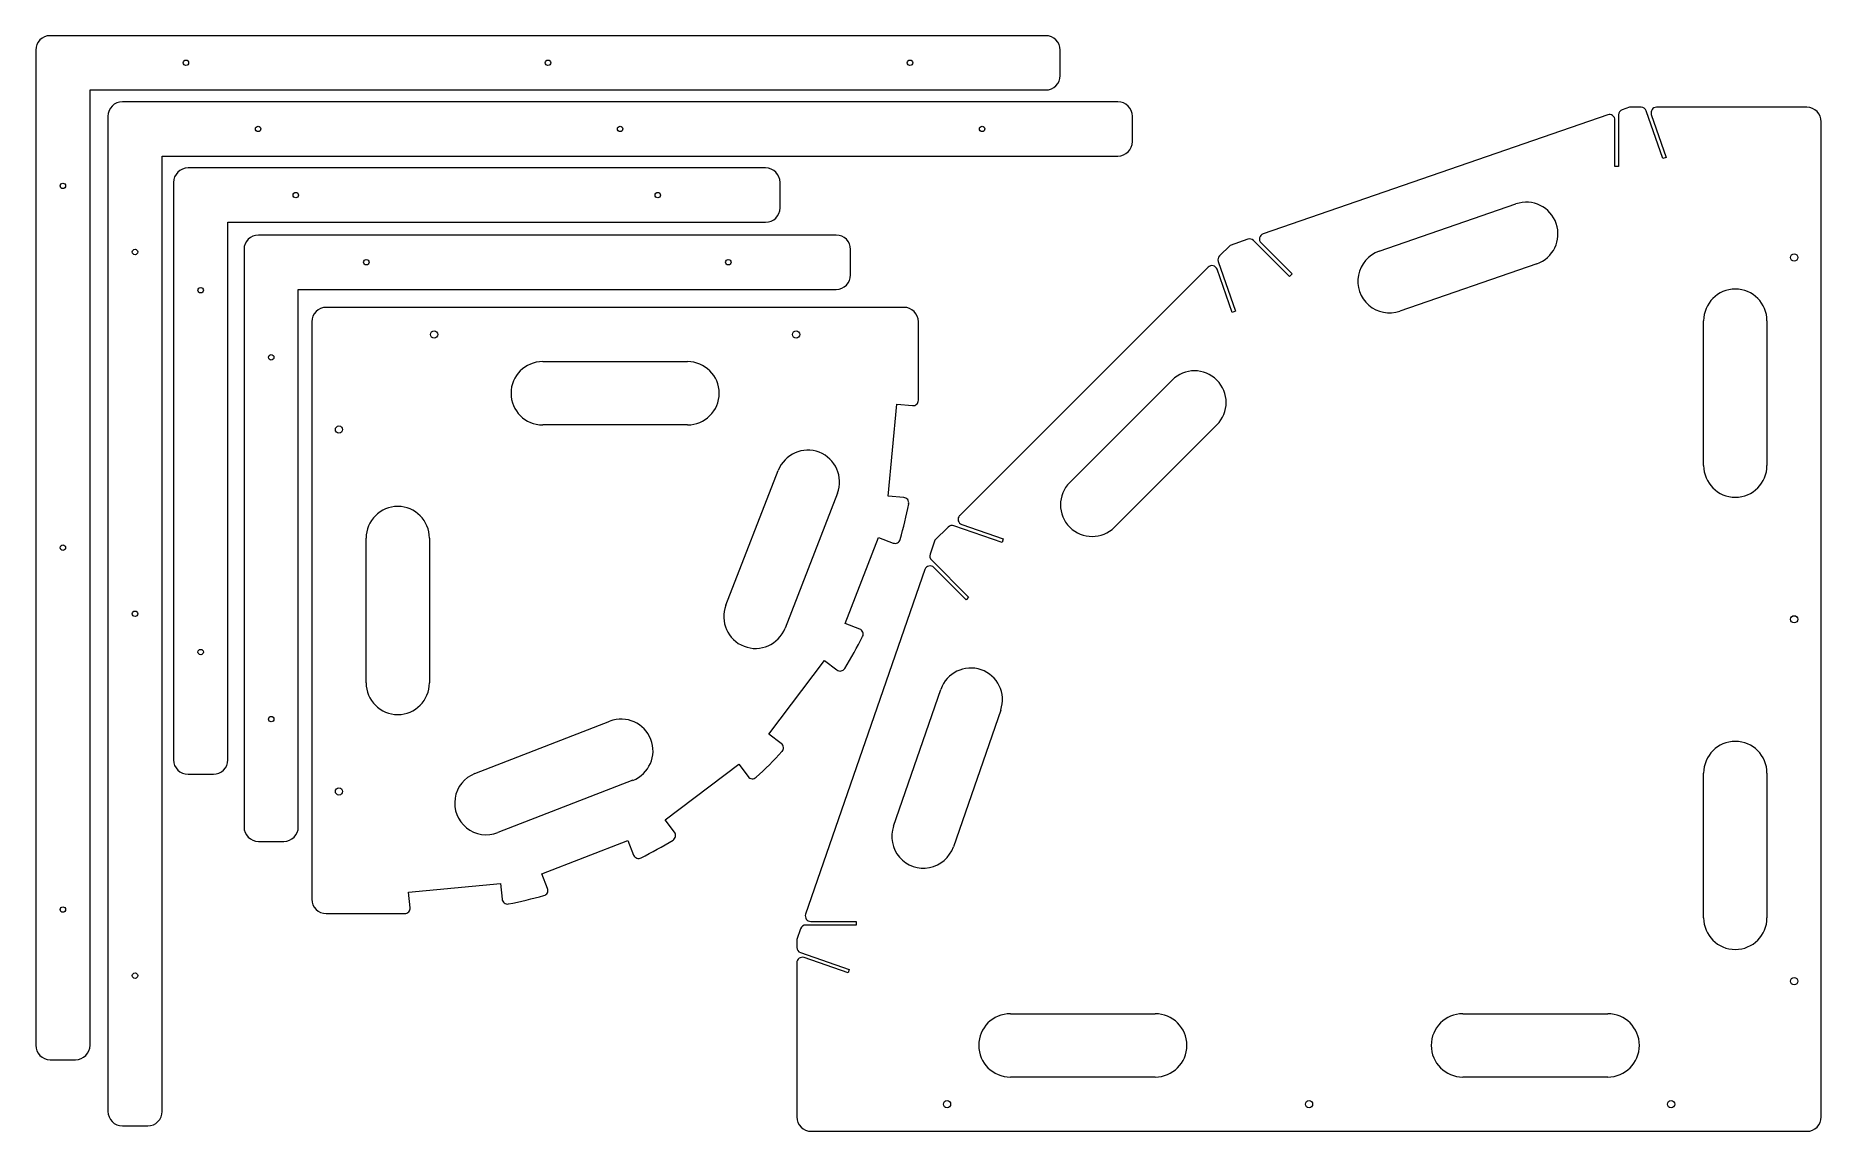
# Model space of a CAD drawing. Header units: millimetres. Extents: x 5 to 991, y 10 to 615.
import ezdxf

# ---------------------------------------------------------------- set-up
doc = ezdxf.new("R2010")
doc.units = ezdxf.units.MM
doc.layers.add('Sichtbar (ISO)', color=1, linetype='Continuous', lineweight=9, true_color=0xff0000)

msp = doc.modelspace()

# ---------------------------------------------------------------- linework, layer by layer
at = {"layer": 'Sichtbar (ISO)'}
for p, q in [((562.98, 615.46), (12.98, 615.46)), ((4.98, 607.46), (4.98, 57.46)), ((570.98, 593.46), (570.98, 607.46)), ((34.98, 57.46), (34.98, 585.46)), ((34.98, 585.46), (562.98, 585.46)), ((602.86, 578.92), (52.86, 578.92)), ((885.53, 575.88), (881.48, 574.48)), ((891.92, 575.88), (885.53, 575.88)), ((903.87, 547.53), (894.76, 573.86)), ((983.46, 575.88), (900.39, 575.88)), ((44.86, 570.92), (44.86, 20.92)), ((610.86, 556.92), (610.86, 570.92)), ((873.48, 571.72), (683.06, 505.86)), ((877.46, 543.09), (877.46, 568.88)), ((879.46, 571.65), (879.46, 543.09)), ((897.55, 571.9), (905.76, 548.19)), ((991.46, 17.88), (991.46, 567.88)), ((74.86, 20.92), (74.86, 548.92)), ((74.86, 548.92), (602.86, 548.92)), ((879.46, 543.09), (877.46, 543.09)), ((905.76, 548.19), (903.87, 547.53)), ((81.12, 534.34), (81.12, 215.23)), ((408.23, 542.34), (89.12, 542.34)), ((416.23, 520.34), (416.23, 534.34)), ((747.17, 496.29), (822.78, 522.44)), ((111.12, 215.23), (111.12, 512.34)), ((111.12, 512.34), (408.23, 512.34)), ((447.18, 505.26), (128.07, 505.26)), ((120.07, 497.26), (120.07, 178.14)), ((455.18, 483.26), (455.18, 497.26)), ((664.82, 499.56), (659.03, 493.77)), ((674.65, 502.96), (664.82, 499.56)), ((697.64, 482.36), (677.75, 502.24)), ((681.92, 500.91), (699.05, 483.77)), ((652.74, 487.48), (515.44, 350.18)), ((665.94, 462.52), (657.7, 486.34)), ((658.32, 490.67), (667.83, 463.17)), ((699.05, 483.77), (697.64, 482.36)), ((834.22, 489.36), (758.61, 463.22)), ((150.07, 178.14), (150.07, 475.26)), ((150.07, 475.26), (447.18, 475.26)), ((484.63, 465.31), (165.52, 465.31)), ((157.52, 457.31), (157.52, 138.2)), ((492.63, 413.98), (492.63, 457.31)), ((667.83, 463.17), (665.94, 462.52)), ((926.46, 377.88), (926.46, 457.88)), ((961.46, 457.88), (961.46, 377.88)), ((285.07, 435.31), (365.07, 435.31)), ((576.23, 368.54), (632.8, 425.11)), ((475.99, 361.02), (480.73, 411.8)), ((480.73, 411.8), (489.35, 411)), ((365.07, 400.31), (285.07, 400.31)), ((657.55, 400.36), (600.98, 343.8)), ((386.32, 300.61), (415.25, 375.2)), ((447.88, 362.54), (418.95, 287.96)), ((484.6, 360.22), (475.99, 361.02)), ((187.52, 257.75), (187.52, 337.75)), ((222.52, 337.75), (222.52, 257.75)), ((452.16, 290.63), (470.6, 338.17)), ((470.6, 338.17), (478.67, 335.05)), ((501.79, 336.53), (499.12, 328.8)), ((509.15, 343.89), (501.79, 336.53)), ((538.83, 335.41), (512.25, 344.6)), ((516.58, 345.22), (539.48, 337.3)), ((539.48, 337.3), (538.83, 335.41)), ((499.83, 325.69), (520.4, 305.12)), ((496.21, 320.39), (430.32, 129.86)), ((518.99, 303.71), (501.16, 321.53)), ((520.4, 305.12), (518.99, 303.71)), ((460.23, 287.5), (452.16, 290.63)), ((409.99, 229.43), (440.73, 270.12)), ((440.73, 270.12), (447.64, 264.91)), ((478.9, 178.57), (505.05, 254.17)), ((538.13, 242.73), (511.98, 167.13)), ((247.63, 207.58), (322.21, 236.51)), ((416.9, 224.21), (409.99, 229.43)), ((89.12, 207.23), (103.12, 207.23)), ((352.7, 182.09), (393.4, 212.83)), ((393.4, 212.83), (398.61, 205.93)), ((926.46, 127.88), (926.46, 207.88)), ((961.46, 207.88), (961.46, 127.88)), ((334.87, 203.88), (260.28, 174.95)), ((357.91, 175.19), (352.7, 182.09)), ((128.07, 170.14), (142.07, 170.14)), ((284.65, 152.22), (332.2, 170.66)), ((332.2, 170.66), (335.32, 162.6)), ((287.77, 144.16), (284.65, 152.22)), ((211.02, 142.1), (261.8, 146.84)), ((211.82, 133.47), (211.02, 142.1)), ((261.8, 146.84), (262.6, 138.22)), ((165.52, 130.2), (208.84, 130.2)), ((427.55, 121.86), (425.46, 115.82)), ((458.25, 123.88), (430.39, 123.88)), ((433.15, 125.88), (458.25, 125.88)), ((458.25, 125.88), (458.25, 123.88)), ((425.46, 115.82), (425.46, 111.54)), ((427.48, 108.7), (454.47, 99.37)), ((425.46, 103.07), (425.46, 17.88)), ((453.81, 97.48), (429.44, 105.91)), ((454.47, 99.37), (453.81, 97.48)), ((543.46, 74.88), (623.46, 74.88)), ((793.46, 74.88), (873.46, 74.88)), ((12.98, 49.46), (26.98, 49.46)), ((623.46, 39.88), (543.46, 39.88)), ((873.46, 39.88), (793.46, 39.88)), ((52.86, 12.92), (66.86, 12.92)), ((433.46, 9.88), (983.46, 9.88))]:
    msp.add_line(p, q, dxfattribs=at)
for centre, radius in [((87.98, 600.46), 1.5), ((287.98, 600.46), 1.5), ((487.98, 600.46), 1.5), ((127.86, 563.92), 1.5), ((327.86, 563.92), 1.5), ((527.86, 563.92), 1.5), ((19.98, 532.46), 1.5), ((148.67, 527.34), 1.5), ((348.67, 527.34), 1.5), ((59.86, 495.92), 1.5), ((976.46, 492.88), 2), ((187.63, 490.26), 1.5), ((387.63, 490.26), 1.5), ((96.12, 474.78), 1.5), ((225.07, 450.31), 2), ((425.07, 450.31), 2), ((135.07, 437.7), 1.5), ((172.52, 397.75), 2), ((19.98, 332.46), 1.5), ((59.86, 295.92), 1.5), ((976.46, 292.88), 2), ((96.12, 274.78), 1.5), ((135.07, 237.7), 1.5), ((172.52, 197.75), 2), ((19.98, 132.46), 1.5), ((59.86, 95.92), 1.5), ((976.46, 92.88), 2), ((508.46, 24.88), 2), ((708.46, 24.88), 2), ((908.46, 24.88), 2)]:
    msp.add_circle(centre, radius, dxfattribs=at)
for centre, radius, start, end in [((12.98, 607.46), 8, 90, 180), ((562.98, 607.46), 8, 0, 90), ((562.98, 593.46), 8, 270, 0), ((52.86, 570.92), 8, 90, 180), ((602.86, 570.92), 8, 0, 90), ((882.46, 571.65), 3, 109.077, 180), ((891.92, 572.88), 3, 19.077, 90), ((900.39, 572.88), 3, 90, 199.077), ((983.46, 567.88), 8, 0, 90), ((874.46, 568.88), 3, 0, 109.077), ((602.86, 556.92), 8, 270, 0), ((89.12, 534.34), 8, 90, 180), ((408.23, 534.34), 8, 0, 90), ((828.5, 505.9), 17.5, 289.077, 109.077), ((408.23, 520.34), 8, 270, 0), ((128.07, 497.26), 8, 90, 180), ((447.18, 497.26), 8, 0, 90), ((675.63, 500.12), 3, 45, 109.077), ((684.04, 503.03), 3, 109.077, 225), ((661.15, 491.65), 3, 135, 199.077), ((752.89, 479.75), 17.5, 109.077, 289.077), ((654.86, 485.36), 3, 19.077, 135), ((447.18, 483.26), 8, 270, 0), ((943.96, 457.88), 17.5, 0, 180), ((165.52, 457.31), 8, 90, 180), ((484.63, 457.31), 8, 0, 90), ((285.07, 417.81), 17.5, 90, 270), ((365.07, 417.81), 17.5, 270, 90), ((645.17, 412.74), 17.5, 315, 135), ((489.63, 413.98), 3, 264.66933, 0), ((431.56, 368.87), 17.5, 338.80133, 158.80133), ((943.96, 377.88), 17.5, 180, 0), ((588.61, 356.17), 17.5, 135, 315), ((205.02, 337.75), 17.5, 0, 180), ((211.52, 411.31), 281.11, 344.6831, 348.78756), ((484.32, 357.23), 3, 348.78756, 84.66933), ((517.56, 348.06), 3, 135, 250.923), ((479.75, 337.84), 3, 248.80133, 344.6831), ((511.27, 341.77), 3, 70.923, 135), ((501.95, 327.82), 3, 160.923, 225), ((499.04, 319.41), 3, 45, 160.923), ((402.63, 294.28), 17.5, 158.80133, 338.80133), ((459.14, 284.7), 3, 332.91956, 68.80133), ((211.52, 411.31), 281.11, 328.8151, 332.91956), ((205.02, 257.75), 17.5, 180, 0), ((449.44, 267.3), 3, 232.93333, 328.8151), ((521.59, 248.45), 17.5, 340.923, 160.923), ((328.54, 220.19), 17.5, 291.19733, 111.19733), ((211.52, 411.31), 281.11, 312.9471, 317.05156), ((415.09, 221.82), 3, 317.05156, 52.93333), ((943.96, 207.88), 17.5, 0, 180), ((89.12, 215.23), 8, 180, 270), ((103.12, 215.23), 8, 270, 0), ((253.95, 191.27), 17.5, 111.19733, 291.19733), ((401, 207.74), 3, 217.06533, 312.9471), ((128.07, 178.14), 8, 180, 270), ((142.07, 178.14), 8, 270, 0), ((495.44, 172.85), 17.5, 160.923, 340.923), ((211.52, 411.31), 281.11, 297.0791, 301.18356), ((355.52, 173.38), 3, 301.18356, 37.06533), ((338.12, 163.68), 3, 201.19733, 297.0791), ((165.52, 138.2), 8, 180, 270), ((265.59, 138.5), 3, 185.32933, 281.2111), ((211.52, 411.31), 281.11, 281.2111, 285.31556), ((284.98, 143.07), 3, 285.31556, 21.19733), ((208.84, 133.2), 3, 270, 5.32933), ((433.15, 128.88), 3, 160.923, 270), ((430.39, 120.88), 3, 90, 160.923), ((943.96, 127.88), 17.5, 180, 0), ((428.46, 111.54), 3, 180, 250.923), ((428.46, 103.07), 3, 70.923, 180), ((543.46, 57.38), 17.5, 90, 270), ((623.46, 57.38), 17.5, 270, 90), ((793.46, 57.38), 17.5, 90, 270), ((873.46, 57.38), 17.5, 270, 90), ((12.98, 57.46), 8, 180, 270), ((26.98, 57.46), 8, 270, 0), ((52.86, 20.92), 8, 180, 270), ((66.86, 20.92), 8, 270, 0), ((433.46, 17.88), 8, 180, 270), ((983.46, 17.88), 8, 270, 0)]:
    msp.add_arc(centre, radius, start, end, dxfattribs=at)

doc.saveas('drawing.dxf')
